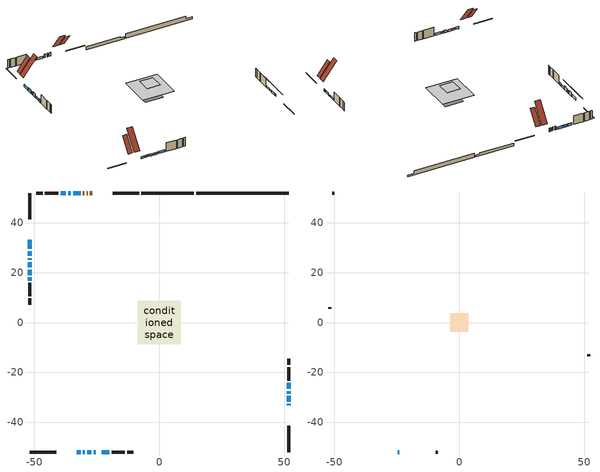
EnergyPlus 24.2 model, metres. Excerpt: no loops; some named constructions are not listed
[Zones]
conditioned space
 floor adiabatic (AdiabaticFloorConstruction): -8.7,-8.7 -8.7,8.7 8.7,8.7 8.7,-8.7 z3.66
 floor foundation (Slab1 construction): -4.96,-4.31 -4.96,4.31 4.96,4.31 4.96,-4.31 z-1.14
 floor foundation (Slab1 construction 1): -3.48,-3.48 -3.48,3.48 3.48,3.48 3.48,-3.48 z-1.14
 wall outside (RimJoist1 construction): -8.1,51.82 -18.63,51.82 / -51.82,-51.82 -41.3,-51.82 / -51.82,51.82 -51.82,41.3 / 51.82,-51.82 51.82,-41.3 z1.22:1.52
 wall outside (AdiabaticWallConstruction 1): -26.84,51.82 -27.72,51.82 / -28.65,51.82 -29.01,51.82 / -29.94,51.82 -30.52,51.82 z1.22:3.25
 wall outside (AdiabaticWallConstruction): -51.82,33.08 -51.82,29.43 / -51.82,18.02 -51.82,16.8 z1.22:2.74; -33.08,-51.82 -31.5,-51.82 / -30.57,-51.82 -29.73,-51.82 / 51.82,-33.08 51.82,-32.56 / 51.82,-31.63 51.82,-29.37 / -28.8,-51.82 -27.21,-51.82 / -26.29,-51.82 -25.45,-51.82 / -31.44,51.82 -34.49,51.82 / -23.08,-51.82 -19.99,-51.82 / -35.42,51.82 -36.44,51.82 / -37.37,51.82 -39.5,51.82 z1.22:2.44; -51.82,28.5 -51.82,26.67 z1.22:3.25; -51.82,25.74 -51.82,25.08 z1.22:2.9; -51.82,24.15 -51.82,22.01 z1.22:3.42; -51.82,21.09 -51.82,18.95 z1.22:2.55; 51.82,-28.44 51.82,-27.53 z1.22:1.98; 51.82,-26.6 51.82,-24.16 z1.22:2.14
 wall outside (Wall1 construction): -40.43,51.82 -45.73,51.82 / -19.07,-51.82 -13.77,-51.82 / -51.82,15.88 -51.82,10.58 / 51.82,-23.23 51.82,-17.93 z1.22:6.1
 wall outside (Wall2 construction): -46.66,51.82 -49.18,51.82 / -12.84,-51.82 -10.32,-51.82 / -51.82,9.65 -51.82,7.13 / 51.82,-17 51.82,-14.49 z1.22:6.1
 wall foundation (FoundationWall1 construction): 14.74,51.82,-1.14 14.74,51.82,1.22 48.12,51.82,1.22 48.12,51.82,-0.11 51.82,51.82,-0.11 51.82,51.82,-1.14
 wall foundation (FoundationWall2 construction): -7.17,51.82,-1.14 -7.17,51.82,0.54 11.71,51.82,0.54 11.71,51.82,-0.05 13.81,51.82,-0.05 13.81,51.82,-1.14
 window (WindowConstruction): -51.82,33.08 -51.82,29.43 z1.22:2.74
 window (WindowConstruction 5): -33.08,-51.82 -31.5,-51.82 z1.22:2.44
 window (WindowConstruction 6): -30.57,-51.82 -29.73,-51.82 z1.22:2.44
 window (WindowConstruction 7): 51.82,-33.08 51.82,-32.56 z1.22:2.44
 window (WindowConstruction 8): -51.82,28.5 -51.82,26.67 z1.22:3.25
 window (WindowConstruction 15): -51.82,25.74 -51.82,25.08 z1.22:2.9
 window (WindowConstruction 9): 51.82,-31.63 51.82,-29.37 z1.22:2.44
 window (WindowConstruction 10): -28.8,-51.82 -27.21,-51.82 z1.22:2.44
 window (WindowConstruction 11): -26.29,-51.82 -25.45,-51.82 z1.22:2.44
 window (WindowConstruction 12): -51.82,24.15 -51.82,22.02 z1.22:3.42
 window (WindowConstruction 13): -51.82,21.09 -51.82,18.95 z1.22:2.55
 window (WindowConstruction 14): -31.44,51.82 -34.49,51.82 z1.22:2.44
 window (WindowConstruction 16): -23.08,-51.82 -20,-51.82 z1.22:2.44
 window (WindowConstruction 17): -35.42,51.82 -36.44,51.82 z1.22:2.44
 window (WindowConstruction 1): -51.82,18.02 -51.82,16.8 z1.22:2.74
 window (WindowConstruction 2): 51.82,-28.44 51.82,-27.53 z1.22:1.98
 window (WindowConstruction 3): 51.82,-26.6 51.82,-24.16 z1.22:2.13
 window (WindowConstruction 4): -37.37,51.82 -39.5,51.82 z1.22:2.44
 door (Door): -26.84,51.82 -27.72,51.82 z1.22:3.25
 door (Door 1): -28.65,51.82 -29.01,51.82 z1.22:3.25
 door (Door 2): -29.94,51.82 -30.51,51.82 z1.22:3.25
 ceiling adiabatic (AdiabaticFloorConstruction): 8.7,-8.7 8.7,8.7 -8.7,8.7 -8.7,-8.7 z3.66
 roof outside (Roof2 construction): -25.91,51.82,6.1 -25.91,44.48,15.9 -22.85,44.48,15.9 -22.85,51.82,6.1; -34.01,-51.82,6.1 -34.01,-44.48,15.9 -37.07,-44.48,15.9 -37.07,-51.82,6.1; -51.82,34.01,6.1 -44.48,34.01,15.9 -44.48,37.07,15.9 -51.82,37.07,6.1; 51.82,-34.01,6.1 44.48,-34.01,15.9 44.48,-37.07,15.9 51.82,-37.07,6.1
attic - vented
 floor to conditioned space (Floor1 construction Reversed): -3.66,-3.66 -3.66,3.66 3.66,3.66 3.66,-3.66 z6.1
 wall outside (AdiabaticWallConstruction): -24.52,-51.82 -24.01,-51.82 z1.22:2.44
 wall outside (Wall3 construction): -50.1,51.82 -50.9,51.82 / -9.39,-51.82 -8.6,-51.82 / -51.82,6.2 -51.82,5.41 / 51.82,-13.56 51.82,-12.77 z1.22:6.1
 window (WindowConstruction 18): -24.52,-51.82 -24.01,-51.82 z1.22:2.44
 roof outside (Roof1 construction): -21.92,51.82,6.1 -21.92,46.15,13.66 -19.56,46.15,13.66 -19.56,51.82,6.1; -38,-51.82,6.1 -38,-46.15,13.66 -40.37,-46.15,13.66 -40.37,-51.82,6.1; -51.82,38,6.1 -46.15,38,13.66 -46.15,40.37,13.66 -51.82,40.37,6.1; 51.82,-38,6.1 46.15,-38,13.66 46.15,-40.37,13.66 51.82,-40.37,6.1
[Material] Roughness=Rough; Thermal Absorptance=0.9
Name | Thickness {m} | Conductivity {W/m-K} | Density {kg/m3} | Specific Heat {J/kg-K} | Solar Absorptance | Visible Absorptance
ceiling loosefill ins | 0.169333 | 0.0480833 | 16.02 | 1046.75 | 0.7 | 0.7
ceiling stud and cavity | 0.1397 | 0.160927 | 65.682 | 1177.47 | 0.7 | 0.7
gypsum board | 0.0127 | 0.160291 | 801 | 837.4 | 0.6 | 0.6
[Construction]
Floor1 construction: ceiling loosefill ins, ceiling stud and cavity, gypsum board
[EnergyManagementSystem:ProgramCallingManager]
unit_heater_supply_fan_1_disaggregate_program_calling_manager: EndOfSystemTimestepBeforeHVACReporting; unit_heater_supply_fan_1_disaggregate_program
unit_heater_supply_fan_disaggregate_program_calling_manager: EndOfSystemTimestepBeforeHVACReporting; unit_heater_supply_fan_disaggregate_program
unmet_hours_program_calling_manager: EndOfZoneTimestepBeforeZoneReporting; unmet_hours_program
water_heater_EC_adj_ProgramManager: EndOfSystemTimestepBeforeHVACReporting; water_heater_EC_adj
[EnergyManagementSystem:OutputVariable] Type of Data in Variable=Summed
Name | EMS Variable | Update Frequency | EMS Program or Subroutine | Units
unit heater supply fan 1 disaggregate htg primary | unit_heater_supply_fan_1_primary_htg | SystemTimestep | unit_heater_supply_fan_1_disaggregate_program | J
unit heater supply fan disaggregate htg primary | unit_heater_supply_fan_primary_htg | SystemTimestep | unit_heater_supply_fan_disaggregate_program | J
loads_htg_tot_peakload_outvar; loads_htg_tot_annual_outvar; Energy Management System Output Variable 1; Energy Management System Output Variable 45 | loads_htg_tot | ZoneTimestep | total_loads_program | J
loads_clg_tot_peakload_outvar; loads_clg_tot_annual_outvar; Energy Management System Output Variable 2; Energy Management System Output Variable 46 | loads_clg_tot | ZoneTimestep | total_loads_program | J
htg_unmet_hours_annual_outvar; Energy Management System Output Variable 3 | htg_unmet_hours | ZoneTimestep | unmet_hours_program | hr
clg_unmet_hours_annual_outvar; Energy Management System Output Variable 4 | clg_unmet_hours | ZoneTimestep | unmet_hours_program | hr
loads_htg_roofs_annual_outvar; Energy Management System Output Variable 5 | loads_htg_roofs | ZoneTimestep | component_loads_program | J
loads_htg_ceilings_annual_outvar; Energy Management System Output Variable 6 | loads_htg_ceilings | ZoneTimestep | component_loads_program | J
loads_htg_walls_annual_outvar; Energy Management System Output Variable 7 | loads_htg_walls | ZoneTimestep | component_loads_program | J
loads_htg_rim_joists_annual_outvar; Energy Management System Output Variable 8 | loads_htg_rim_joists | ZoneTimestep | component_loads_program | J
loads_htg_foundation_walls_annual_outvar; Energy Management System Output Variable 9 | loads_htg_foundation_walls | ZoneTimestep | component_loads_program | J
loads_htg_doors_annual_outvar; Energy Management System Output Variable 10 | loads_htg_doors | ZoneTimestep | component_loads_program | J
loads_htg_windows_conduction_annual_outvar; Energy Management System Output Variable 11 | loads_htg_windows_conduction | ZoneTimestep | component_loads_program | J
loads_htg_windows_solar_annual_outvar; Energy Management System Output Variable 12 | loads_htg_windows_solar | ZoneTimestep | component_loads_program | J
loads_htg_skylights_conduction_annual_outvar; Energy Management System Output Variable 13 | loads_htg_skylights_conduction | ZoneTimestep | component_loads_program | J
loads_htg_skylights_solar_annual_outvar; Energy Management System Output Variable 14 | loads_htg_skylights_solar | ZoneTimestep | component_loads_program | J
loads_htg_floors_annual_outvar; Energy Management System Output Variable 15 | loads_htg_floors | ZoneTimestep | component_loads_program | J
loads_htg_slabs_annual_outvar; Energy Management System Output Variable 16 | loads_htg_slabs | ZoneTimestep | component_loads_program | J
loads_htg_internal_mass_annual_outvar; Energy Management System Output Variable 17 | loads_htg_internal_mass | ZoneTimestep | component_loads_program | J
loads_htg_infil_annual_outvar; Energy Management System Output Variable 18 | loads_htg_infil | ZoneTimestep | component_loads_program | J
loads_htg_natvent_annual_outvar; Energy Management System Output Variable 19 | loads_htg_natvent | ZoneTimestep | component_loads_program | J
loads_htg_mechvent_annual_outvar; Energy Management System Output Variable 20 | loads_htg_mechvent | ZoneTimestep | component_loads_program | J
loads_htg_whf_annual_outvar; Energy Management System Output Variable 21 | loads_htg_whf | ZoneTimestep | component_loads_program | J
loads_htg_ducts_annual_outvar; Energy Management System Output Variable 22 | loads_htg_ducts | ZoneTimestep | component_loads_program | J
loads_htg_intgains_annual_outvar; Energy Management System Output Variable 23 | loads_htg_intgains | ZoneTimestep | component_loads_program | J
loads_htg_lighting_annual_outvar; Energy Management System Output Variable 24 | loads_htg_lighting | ZoneTimestep | component_loads_program | J
loads_clg_roofs_annual_outvar; Energy Management System Output Variable 25 | loads_clg_roofs | ZoneTimestep | component_loads_program | J
loads_clg_ceilings_annual_outvar; Energy Management System Output Variable 26 | loads_clg_ceilings | ZoneTimestep | component_loads_program | J
loads_clg_walls_annual_outvar; Energy Management System Output Variable 27 | loads_clg_walls | ZoneTimestep | component_loads_program | J
loads_clg_rim_joists_annual_outvar; Energy Management System Output Variable 28 | loads_clg_rim_joists | ZoneTimestep | component_loads_program | J
loads_clg_foundation_walls_annual_outvar; Energy Management System Output Variable 29 | loads_clg_foundation_walls | ZoneTimestep | component_loads_program | J
loads_clg_doors_annual_outvar; Energy Management System Output Variable 30 | loads_clg_doors | ZoneTimestep | component_loads_program | J
loads_clg_windows_conduction_annual_outvar; Energy Management System Output Variable 31 | loads_clg_windows_conduction | ZoneTimestep | component_loads_program | J
loads_clg_windows_solar_annual_outvar; Energy Management System Output Variable 32 | loads_clg_windows_solar | ZoneTimestep | component_loads_program | J
loads_clg_skylights_conduction_annual_outvar; Energy Management System Output Variable 33 | loads_clg_skylights_conduction | ZoneTimestep | component_loads_program | J
loads_clg_skylights_solar_annual_outvar; Energy Management System Output Variable 34 | loads_clg_skylights_solar | ZoneTimestep | component_loads_program | J
loads_clg_floors_annual_outvar; Energy Management System Output Variable 35 | loads_clg_floors | ZoneTimestep | component_loads_program | J
loads_clg_slabs_annual_outvar; Energy Management System Output Variable 36 | loads_clg_slabs | ZoneTimestep | component_loads_program | J
loads_clg_internal_mass_annual_outvar; Energy Management System Output Variable 37 | loads_clg_internal_mass | ZoneTimestep | component_loads_program | J
loads_clg_infil_annual_outvar; Energy Management System Output Variable 38 | loads_clg_infil | ZoneTimestep | component_loads_program | J
loads_clg_natvent_annual_outvar; Energy Management System Output Variable 39 | loads_clg_natvent | ZoneTimestep | component_loads_program | J
loads_clg_mechvent_annual_outvar; Energy Management System Output Variable 40 | loads_clg_mechvent | ZoneTimestep | component_loads_program | J
loads_clg_whf_annual_outvar; Energy Management System Output Variable 41 | loads_clg_whf | ZoneTimestep | component_loads_program | J
loads_clg_ducts_annual_outvar; Energy Management System Output Variable 42 | loads_clg_ducts | ZoneTimestep | component_loads_program | J
loads_clg_intgains_annual_outvar; Energy Management System Output Variable 43 | loads_clg_intgains | ZoneTimestep | component_loads_program | J
loads_clg_lighting_annual_outvar; Energy Management System Output Variable 44 | loads_clg_lighting | ZoneTimestep | component_loads_program | J
[Schedule:Day:Interval]
interior lighting schedule day: No, 01:00, 0.108182, 04:00, 0.0901515, 05:00, 0.0991667, 06:00, 0.162273, 07:00, 0.270455, 08:00, 0.342576, 10:00, 0.369621, 11:00, 0.351591, 12:00, 0.333561, 13:00, 0.324545, 14:00, 0.31553, 15:00, 0.333561, 16:00, 0.369621, 17:00, 0.450758, 18:00, 0.585985, 19:00, 0.775303, 20:00, 0.955606, 21:00, 0.991667, 22:00, 0.712197, 23:00, 0.360606, 24:00, 0.162273
interior lighting schedule day 1: No, 01:00, 0.100909, 04:00, 0.0840909, 05:00, 0.0925, 06:00, 0.151364, 07:00, 0.252273, 08:00, 0.319545, 10:00, 0.344773, 11:00, 0.327955, 12:00, 0.311136, 13:00, 0.302727, 14:00, 0.294318, 15:00, 0.311136, 16:00, 0.344773, 17:00, 0.420455, 18:00, 0.546591, 19:00, 0.723182, 20:00, 0.891364, 21:00, 0.925, 22:00, 0.664318, 23:00, 0.336364, 24:00, 0.151364
interior lighting schedule day 2: No, 01:00, 0.0927273, 04:00, 0.0772727, 05:00, 0.085, 06:00, 0.139091, 07:00, 0.231818, 08:00, 0.293636, 10:00, 0.316818, 11:00, 0.301364, 12:00, 0.285909, 13:00, 0.278182, 14:00, 0.270455, 15:00, 0.285909, 16:00, 0.316818, 17:00, 0.386364, 18:00, 0.502273, 19:00, 0.664545, 20:00, 0.819091, 21:00, 0.85, 22:00, 0.610455, 23:00, 0.309091, 24:00, 0.139091
interior lighting schedule day 3: No, 01:00, 0.0845455, 04:00, 0.0704545, 05:00, 0.0775, 06:00, 0.126818, 07:00, 0.211364, 08:00, 0.267727, 10:00, 0.288864, 11:00, 0.274773, 12:00, 0.260682, 13:00, 0.253636, 14:00, 0.246591, 15:00, 0.260682, 16:00, 0.288864, 17:00, 0.352273, 18:00, 0.457955, 19:00, 0.605909, 20:00, 0.746818, 21:00, 0.775, 22:00, 0.556591, 23:00, 0.281818, 24:00, 0.126818
interior lighting schedule day 4: No, 01:00, 0.0763636, 04:00, 0.0636364, 05:00, 0.07, 06:00, 0.114545, 07:00, 0.190909, 08:00, 0.241818, 10:00, 0.260909, 11:00, 0.248182, 12:00, 0.235455, 13:00, 0.229091, 14:00, 0.222727, 15:00, 0.235455, 16:00, 0.260909, 17:00, 0.318182, 18:00, 0.413636, 19:00, 0.547273, 20:00, 0.674545, 21:00, 0.7, 22:00, 0.502727, 23:00, 0.254545, 24:00, 0.114545
interior lighting schedule day 5: No, 01:00, 0.0727273, 04:00, 0.0606061, 05:00, 0.0666667, 06:00, 0.109091, 07:00, 0.181818, 08:00, 0.230303, 10:00, 0.248485, 11:00, 0.236364, 12:00, 0.224242, 13:00, 0.218182, 14:00, 0.212121, 15:00, 0.224242, 16:00, 0.248485, 17:00, 0.30303, 18:00, 0.393939, 19:00, 0.521212, 20:00, 0.642424, 21:00, 0.666667, 22:00, 0.478788, 23:00, 0.242424, 24:00, 0.109091
interior lighting schedule day 6: No, 01:00, 0.0745455, 04:00, 0.0621212, 05:00, 0.0683333, 06:00, 0.111818, 07:00, 0.186364, 08:00, 0.236061, 10:00, 0.254697, 11:00, 0.242273, 12:00, 0.229848, 13:00, 0.223636, 14:00, 0.217424, 15:00, 0.229848, 16:00, 0.254697, 17:00, 0.310606, 18:00, 0.403788, 19:00, 0.534242, 20:00, 0.658485, 21:00, 0.683333, 22:00, 0.490758, 23:00, 0.248485, 24:00, 0.111818
interior lighting schedule day 7: No, 01:00, 0.08, 04:00, 0.0666667, 05:00, 0.0733333, 06:00, 0.12, 07:00, 0.2, 08:00, 0.253333, 10:00, 0.273333, 11:00, 0.26, 12:00, 0.246667, 13:00, 0.24, 14:00, 0.233333, 15:00, 0.246667, 16:00, 0.273333, 17:00, 0.333333, 18:00, 0.433333, 19:00, 0.573333, 20:00, 0.706667, 21:00, 0.733333, 22:00, 0.526667, 23:00, 0.266667, 24:00, 0.12
interior lighting schedule day 8: No, 01:00, 0.0890909, 04:00, 0.0742424, 05:00, 0.0816667, 06:00, 0.133636, 07:00, 0.222727, 08:00, 0.282121, 10:00, 0.304394, 11:00, 0.289545, 12:00, 0.274697, 13:00, 0.267273, 14:00, 0.259848, 15:00, 0.274697, 16:00, 0.304394, 17:00, 0.371212, 18:00, 0.482576, 19:00, 0.638485, 20:00, 0.78697, 21:00, 0.816667, 22:00, 0.586515, 23:00, 0.29697, 24:00, 0.133636
interior lighting schedule day 9: No, 01:00, 0.0972727, 04:00, 0.0810606, 05:00, 0.0891667, 06:00, 0.145909, 07:00, 0.243182, 08:00, 0.30803, 10:00, 0.332348, 11:00, 0.316136, 12:00, 0.299924, 13:00, 0.291818, 14:00, 0.283712, 15:00, 0.299924, 16:00, 0.332348, 17:00, 0.405303, 18:00, 0.526894, 19:00, 0.697121, 20:00, 0.859242, 21:00, 0.891667, 22:00, 0.640379, 23:00, 0.324242, 24:00, 0.145909
interior lighting schedule day 10: No, 01:00, 0.105455, 04:00, 0.0878788, 05:00, 0.0966667, 06:00, 0.158182, 07:00, 0.263636, 08:00, 0.333939, 10:00, 0.360303, 11:00, 0.342727, 12:00, 0.325152, 13:00, 0.316364, 14:00, 0.307576, 15:00, 0.325152, 16:00, 0.360303, 17:00, 0.439394, 18:00, 0.571212, 19:00, 0.755758, 20:00, 0.931515, 21:00, 0.966667, 22:00, 0.694242, 23:00, 0.351515, 24:00, 0.158182
interior lighting schedule day 11: No, 01:00, 0.109091, 04:00, 0.0909091, 05:00, 0.1, 06:00, 0.163636, 07:00, 0.272727, 08:00, 0.345455, 10:00, 0.372727, 11:00, 0.354545, 12:00, 0.336364, 13:00, 0.327273, 14:00, 0.318182, 15:00, 0.336364, 16:00, 0.372727, 17:00, 0.454545, 18:00, 0.590909, 19:00, 0.781818, 20:00, 0.963636, 21:00, 1, 22:00, 0.718182, 23:00, 0.363636, 24:00, 0.163636
interior lighting schedule default day; occupants schedule default day; clothes dryer schedule default day; cooking range schedule default day; misc plug loads schedule default day; general water use schedule default day; heating setpoint default day; cooling setpoint default day; clothes dryer exhaust 0 schedule default day; cooling season schedule day; cooling season schedule day 2; cooling season schedule default day; exterior lighting schedule default day; natural vent schedule default day: No, 24:00, 0
occupants schedule day: No, 05:00, 0.426829, 06:00, 0.719512, 07:00, 1, 08:00, 0.670732, 09:00, 0.329268, 14:00, 0.170732, 15:00, 0.231707, 16:00, 0.329268, 17:00, 0.5, 18:00, 0.670732, 19:00, 0.829268, 21:00, 1, 22:00, 0.853659, 23:00, 0.646341, 24:00, 0.426829
clothes dryer schedule day; clothes dryer exhaust 0 schedule day: No, 01:00, 0.123457, 02:00, 0.0740741, 03:00, 0.0493827, 04:00, 0.0246914, 05:00, 0.0493827, 06:00, 0.0740741, 07:00, 0.197531, 08:00, 0.395062, 09:00, 0.592593, 10:00, 0.839506, 11:00, 0.962963, 12:00, 1, 13:00, 0.91358, 14:00, 0.82716, 15:00, 0.716049, 16:00, 0.753086, 17:00, 0.679012, 18:00, 0.666667, 20:00, 0.62963, 21:00, 0.641975, 22:00, 0.666667, 23:00, 0.54321, 24:00, 0.296296
cooking range schedule day: No, 05:00, 0.0597015, 06:00, 0.11194, 07:00, 0.171642, 08:00, 0.291045, 11:00, 0.343284, 12:00, 0.402985, 13:00, 0.462687, 14:00, 0.343284, 15:00, 0.291045, 16:00, 0.402985, 17:00, 0.567164, 18:00, 1, 19:00, 0.850746, 20:00, 0.432836, 21:00, 0.291045, 22:00, 0.231343, 23:00, 0.171642, 24:00, 0.11194
misc plug loads schedule day: No, 06:00, 0.705882, 07:00, 0.745098, 08:00, 0.803922, 15:00, 0.823529, 16:00, 0.862745, 17:00, 0.921569, 18:00, 0.980392, 19:00, 1, 20:00, 0.980392, 21:00, 0.941176, 22:00, 0.862745, 23:00, 0.784314, 24:00, 0.72549
general water use schedule day: No, 01:00, 0.315068, 03:00, 0.287671, 04:00, 0.342466, 05:00, 0.369863, 06:00, 0.520548, 07:00, 0.60274, 08:00, 0.534247, 10:00, 0.506849, 11:00, 0.465753, 14:00, 0.479452, 15:00, 0.534247, 16:00, 0.589041, 17:00, 0.69863, 18:00, 0.876712, 19:00, 0.890411, 20:00, 0.986301, 21:00, 1, 22:00, 0.863014, 23:00, 0.616438, 24:00, 0.465753
heating setpoint day: No, 24:00, 21
cooling setpoint day: No, 24:00, 25
cooling season schedule day 1: No, 24:00, 1
exterior lighting schedule day: No, 01:00, 0.566667, 03:00, 0.524167, 05:00, 0.495833, 06:00, 0.5525, 07:00, 0.623333, 08:00, 0.580833, 09:00, 0.439167, 10:00, 0.354167, 12:00, 0.34, 13:00, 0.354167, 14:00, 0.396667, 15:00, 0.425, 16:00, 0.495833, 17:00, 0.623333, 18:00, 0.793333, 19:00, 0.906667, 20:00, 0.963333, 21:00, 0.991667, 22:00, 0.920833, 23:00, 0.793333, 24:00, 0.665833
exterior lighting schedule day 1: No, 01:00, 0.528571, 03:00, 0.488929, 05:00, 0.4625, 06:00, 0.515357, 07:00, 0.581429, 08:00, 0.541786, 09:00, 0.409643, 10:00, 0.330357, 12:00, 0.317143, 13:00, 0.330357, 14:00, 0.37, 15:00, 0.396429, 16:00, 0.4625, 17:00, 0.581429, 18:00, 0.74, 19:00, 0.845714, 20:00, 0.898571, 21:00, 0.925, 22:00, 0.858929, 23:00, 0.74, 24:00, 0.621071
exterior lighting schedule day 10: No, 01:00, 0.552381, 03:00, 0.510952, 05:00, 0.483333, 06:00, 0.538571, 07:00, 0.607619, 08:00, 0.56619, 09:00, 0.428095, 10:00, 0.345238, 12:00, 0.331429, 13:00, 0.345238, 14:00, 0.386667, 15:00, 0.414286, 16:00, 0.483333, 17:00, 0.607619, 18:00, 0.773333, 19:00, 0.88381, 20:00, 0.939048, 21:00, 0.966667, 22:00, 0.897619, 23:00, 0.773333, 24:00, 0.649048
exterior lighting schedule day 11: No, 01:00, 0.571429, 03:00, 0.528571, 05:00, 0.5, 06:00, 0.557143, 07:00, 0.628571, 08:00, 0.585714, 09:00, 0.442857, 10:00, 0.357143, 12:00, 0.342857, 13:00, 0.357143, 14:00, 0.4, 15:00, 0.428571, 16:00, 0.5, 17:00, 0.628571, 18:00, 0.8, 19:00, 0.914286, 20:00, 0.971429, 21:00, 1, 22:00, 0.928571, 23:00, 0.8, 24:00, 0.671429
exterior lighting schedule day 2: No, 01:00, 0.485714, 03:00, 0.449286, 05:00, 0.425, 06:00, 0.473571, 07:00, 0.534286, 08:00, 0.497857, 09:00, 0.376429, 10:00, 0.303571, 12:00, 0.291429, 13:00, 0.303571, 14:00, 0.34, 15:00, 0.364286, 16:00, 0.425, 17:00, 0.534286, 18:00, 0.68, 19:00, 0.777143, 20:00, 0.825714, 21:00, 0.85, 22:00, 0.789286, 23:00, 0.68, 24:00, 0.570714
exterior lighting schedule day 3: No, 01:00, 0.442857, 03:00, 0.409643, 05:00, 0.3875, 06:00, 0.431786, 07:00, 0.487143, 08:00, 0.453929, 09:00, 0.343214, 10:00, 0.276786, 12:00, 0.265714, 13:00, 0.276786, 14:00, 0.31, 15:00, 0.332143, 16:00, 0.3875, 17:00, 0.487143, 18:00, 0.62, 19:00, 0.708571, 20:00, 0.752857, 21:00, 0.775, 22:00, 0.719643, 23:00, 0.62, 24:00, 0.520357
exterior lighting schedule day 4: No, 01:00, 0.4, 03:00, 0.37, 05:00, 0.35, 06:00, 0.39, 07:00, 0.44, 08:00, 0.41, 09:00, 0.31, 10:00, 0.25, 12:00, 0.24, 13:00, 0.25, 14:00, 0.28, 15:00, 0.3, 16:00, 0.35, 17:00, 0.44, 18:00, 0.56, 19:00, 0.64, 20:00, 0.68, 21:00, 0.7, 22:00, 0.65, 23:00, 0.56, 24:00, 0.47
exterior lighting schedule day 5: No, 01:00, 0.380952, 03:00, 0.352381, 05:00, 0.333333, 06:00, 0.371429, 07:00, 0.419048, 08:00, 0.390476, 09:00, 0.295238, 10:00, 0.238095, 12:00, 0.228571, 13:00, 0.238095, 14:00, 0.266667, 15:00, 0.285714, 16:00, 0.333333, 17:00, 0.419048, 18:00, 0.533333, 19:00, 0.609524, 20:00, 0.647619, 21:00, 0.666667, 22:00, 0.619048, 23:00, 0.533333, 24:00, 0.447619
exterior lighting schedule day 6: No, 01:00, 0.390476, 03:00, 0.36119, 05:00, 0.341667, 06:00, 0.380714, 07:00, 0.429524, 08:00, 0.400238, 09:00, 0.302619, 10:00, 0.244048, 12:00, 0.234286, 13:00, 0.244048, 14:00, 0.273333, 15:00, 0.292857, 16:00, 0.341667, 17:00, 0.429524, 18:00, 0.546667, 19:00, 0.624762, 20:00, 0.66381, 21:00, 0.683333, 22:00, 0.634524, 23:00, 0.546667, 24:00, 0.45881
exterior lighting schedule day 7: No, 01:00, 0.419048, 03:00, 0.387619, 05:00, 0.366667, 06:00, 0.408571, 07:00, 0.460952, 08:00, 0.429524, 09:00, 0.324762, 10:00, 0.261905, 12:00, 0.251429, 13:00, 0.261905, 14:00, 0.293333, 15:00, 0.314286, 16:00, 0.366667, 17:00, 0.460952, 18:00, 0.586667, 19:00, 0.670476, 20:00, 0.712381, 21:00, 0.733333, 22:00, 0.680952, 23:00, 0.586667, 24:00, 0.492381
exterior lighting schedule day 8: No, 01:00, 0.466667, 03:00, 0.431667, 05:00, 0.408333, 06:00, 0.455, 07:00, 0.513333, 08:00, 0.478333, 09:00, 0.361667, 10:00, 0.291667, 12:00, 0.28, 13:00, 0.291667, 14:00, 0.326667, 15:00, 0.35, 16:00, 0.408333, 17:00, 0.513333, 18:00, 0.653333, 19:00, 0.746667, 20:00, 0.793333, 21:00, 0.816667, 22:00, 0.758333, 23:00, 0.653333, 24:00, 0.548333
exterior lighting schedule day 9: No, 01:00, 0.509524, 03:00, 0.47131, 05:00, 0.445833, 06:00, 0.496786, 07:00, 0.560476, 08:00, 0.522262, 09:00, 0.394881, 10:00, 0.318452, 12:00, 0.305714, 13:00, 0.318452, 14:00, 0.356667, 15:00, 0.382143, 16:00, 0.445833, 17:00, 0.560476, 18:00, 0.713333, 19:00, 0.815238, 20:00, 0.86619, 21:00, 0.891667, 22:00, 0.827976, 23:00, 0.713333, 24:00, 0.59869
[Schedule:Week:Daily]
heating setpoint Week Rule - Jan1-Dec31: heating setpoint day, heating setpoint day, heating setpoint day, heating setpoint day, heating setpoint day, heating setpoint day, heating setpoint day, heating setpoint default day, heating setpoint default day, heating setpoint default day, heating setpoint default day, heating setpoint default day
cooling setpoint Week Rule - Jan1-Dec31: cooling setpoint day, cooling setpoint day, cooling setpoint day, cooling setpoint day, cooling setpoint day, cooling setpoint day, cooling setpoint day, cooling setpoint default day, cooling setpoint default day, cooling setpoint default day, cooling setpoint default day, cooling setpoint default day
clothes dryer exhaust 0 schedule Week Rule - Jan1-Dec31: clothes dryer exhaust 0 schedule day, clothes dryer exhaust 0 schedule day, clothes dryer exhaust 0 schedule day, clothes dryer exhaust 0 schedule day, clothes dryer exhaust 0 schedule day, clothes dryer exhaust 0 schedule day, clothes dryer exhaust 0 schedule day, clothes dryer exhaust 0 schedule default day, clothes dryer exhaust 0 schedule default day, clothes dryer exhaust 0 schedule default day, clothes dryer exhaust 0 schedule default day, clothes dryer exhaust 0 schedule default day
cooling season schedule Week Rule - Jan1-May26: cooling season schedule day, cooling season schedule day, cooling season schedule day, cooling season schedule day, cooling season schedule day, cooling season schedule day, cooling season schedule day, cooling season schedule default day, cooling season schedule default day, cooling season schedule default day, cooling season schedule default day, cooling season schedule default day
cooling season schedule Week Rule - May27-Jun2: cooling season schedule day, cooling season schedule day, cooling season schedule day, cooling season schedule day, cooling season schedule day, cooling season schedule day 1, cooling season schedule day 1, cooling season schedule default day, cooling season schedule default day, cooling season schedule default day, cooling season schedule default day, cooling season schedule default day
cooling season schedule Week Rule - Jun3-Sep29: cooling season schedule day 1, cooling season schedule day 1, cooling season schedule day 1, cooling season schedule day 1, cooling season schedule day 1, cooling season schedule day 1, cooling season schedule day 1, cooling season schedule default day, cooling season schedule default day, cooling season schedule default day, cooling season schedule default day, cooling season schedule default day
cooling season schedule Week Rule - Sep30-Oct6: cooling season schedule day 1, cooling season schedule day 2, cooling season schedule day 2, cooling season schedule day 2, cooling season schedule day 2, cooling season schedule day 2, cooling season schedule day 2, cooling season schedule default day, cooling season schedule default day, cooling season schedule default day, cooling season schedule default day, cooling season schedule default day
cooling season schedule Week Rule - Oct7-Dec31: cooling season schedule day 2, cooling season schedule day 2, cooling season schedule day 2, cooling season schedule day 2, cooling season schedule day 2, cooling season schedule day 2, cooling season schedule day 2, cooling season schedule default day, cooling season schedule default day, cooling season schedule default day, cooling season schedule default day, cooling season schedule default day
exterior lighting schedule Week Rule - May27-Jun2: exterior lighting schedule day 4, exterior lighting schedule day 4, exterior lighting schedule day 4, exterior lighting schedule day 4, exterior lighting schedule day 4, exterior lighting schedule day 5, exterior lighting schedule day 5, exterior lighting schedule default day, exterior lighting schedule default day, exterior lighting schedule default day, exterior lighting schedule default day, exterior lighting schedule default day
exterior lighting schedule Week Rule - Jun3-Jun30: exterior lighting schedule day 5, exterior lighting schedule day 5, exterior lighting schedule day 5, exterior lighting schedule day 5, exterior lighting schedule day 5, exterior lighting schedule day 5, exterior lighting schedule day 5, exterior lighting schedule default day, exterior lighting schedule default day, exterior lighting schedule default day, exterior lighting schedule default day, exterior lighting schedule default day
exterior lighting schedule Week Rule - Jul1-Jul28: exterior lighting schedule day 6, exterior lighting schedule day 6, exterior lighting schedule day 6, exterior lighting schedule day 6, exterior lighting schedule day 6, exterior lighting schedule day 6, exterior lighting schedule day 6, exterior lighting schedule default day, exterior lighting schedule default day, exterior lighting schedule default day, exterior lighting schedule default day, exterior lighting schedule default day
exterior lighting schedule Week Rule - Jul29-Aug4: exterior lighting schedule day 6, exterior lighting schedule day 6, exterior lighting schedule day 6, exterior lighting schedule day 7, exterior lighting schedule day 7, exterior lighting schedule day 7, exterior lighting schedule day 7, exterior lighting schedule default day, exterior lighting schedule default day, exterior lighting schedule default day, exterior lighting schedule default day, exterior lighting schedule default day
exterior lighting schedule Week Rule - Aug5-Aug25: exterior lighting schedule day 7, exterior lighting schedule day 7, exterior lighting schedule day 7, exterior lighting schedule day 7, exterior lighting schedule day 7, exterior lighting schedule day 7, exterior lighting schedule day 7, exterior lighting schedule default day, exterior lighting schedule default day, exterior lighting schedule default day, exterior lighting schedule default day, exterior lighting schedule default day
exterior lighting schedule Week Rule - Aug26-Sep1: exterior lighting schedule day 7, exterior lighting schedule day 7, exterior lighting schedule day 7, exterior lighting schedule day 7, exterior lighting schedule day 7, exterior lighting schedule day 7, exterior lighting schedule day 8, exterior lighting schedule default day, exterior lighting schedule default day, exterior lighting schedule default day, exterior lighting schedule default day, exterior lighting schedule default day
exterior lighting schedule Week Rule - Sep2-Sep29: exterior lighting schedule day 8, exterior lighting schedule day 8, exterior lighting schedule day 8, exterior lighting schedule day 8, exterior lighting schedule day 8, exterior lighting schedule day 8, exterior lighting schedule day 8, exterior lighting schedule default day, exterior lighting schedule default day, exterior lighting schedule default day, exterior lighting schedule default day, exterior lighting schedule default day
exterior lighting schedule Week Rule - Sep30-Oct6: exterior lighting schedule day 8, exterior lighting schedule day 9, exterior lighting schedule day 9, exterior lighting schedule day 9, exterior lighting schedule day 9, exterior lighting schedule day 9, exterior lighting schedule day 9, exterior lighting schedule default day, exterior lighting schedule default day, exterior lighting schedule default day, exterior lighting schedule default day, exterior lighting schedule default day
exterior lighting schedule Week Rule - Oct7-Oct27: exterior lighting schedule day 9, exterior lighting schedule day 9, exterior lighting schedule day 9, exterior lighting schedule day 9, exterior lighting schedule day 9, exterior lighting schedule day 9, exterior lighting schedule day 9, exterior lighting schedule default day, exterior lighting schedule default day, exterior lighting schedule default day, exterior lighting schedule default day, exterior lighting schedule default day
exterior lighting schedule Week Rule - Oct28-Nov3: exterior lighting schedule day 9, exterior lighting schedule day 9, exterior lighting schedule day 9, exterior lighting schedule day 9, exterior lighting schedule day 10, exterior lighting schedule day 10, exterior lighting schedule day 10, exterior lighting schedule default day, exterior lighting schedule default day, exterior lighting schedule default day, exterior lighting schedule default day, exterior lighting schedule default day
exterior lighting schedule Week Rule - Nov4-Nov24: exterior lighting schedule day 10, exterior lighting schedule day 10, exterior lighting schedule day 10, exterior lighting schedule day 10, exterior lighting schedule day 10, exterior lighting schedule day 10, exterior lighting schedule day 10, exterior lighting schedule default day, exterior lighting schedule default day, exterior lighting schedule default day, exterior lighting schedule default day, exterior lighting schedule default day
exterior lighting schedule Week Rule - Nov25-Dec1: exterior lighting schedule day 10, exterior lighting schedule day 10, exterior lighting schedule day 10, exterior lighting schedule day 10, exterior lighting schedule day 10, exterior lighting schedule day 10, exterior lighting schedule day 11, exterior lighting schedule default day, exterior lighting schedule default day, exterior lighting schedule default day, exterior lighting schedule default day, exterior lighting schedule default day
exterior lighting schedule Week Rule - Dec2-Dec31: exterior lighting schedule day 11, exterior lighting schedule day 11, exterior lighting schedule day 11, exterior lighting schedule day 11, exterior lighting schedule day 11, exterior lighting schedule day 11, exterior lighting schedule day 11, exterior lighting schedule default day, exterior lighting schedule default day, exterior lighting schedule default day, exterior lighting schedule default day, exterior lighting schedule default day
natural vent schedule Week Rule - Jan1-Dec31: natural vent schedule default day, natural vent schedule default day, natural vent schedule default day, natural vent schedule default day, natural vent schedule default day, natural vent schedule default day, natural vent schedule default day, natural vent schedule default day, natural vent schedule default day, natural vent schedule default day, natural vent schedule default day, natural vent schedule default day
[Schedule:Year]
heating setpoint: heating setpoint Week Rule - Jan1-Dec31, 1, 1, 12, 31
cooling setpoint: cooling setpoint Week Rule - Jan1-Dec31, 1, 1, 12, 31
clothes dryer exhaust 0 schedule: clothes dryer exhaust 0 schedule Week Rule - Jan1-Dec31, 1, 1, 12, 31
cooling season schedule: cooling season schedule Week Rule - Jan1-May26, 1, 1, 5, 26, cooling season schedule Week Rule - May27-Jun2, 5, 27, 6, 2, cooling season schedule Week Rule - Jun3-Sep29, 6, 3, 9, 29, cooling season schedule Week Rule - Sep30-Oct6, 9, 30, 10, 6, cooling season schedule Week Rule - Oct7-Dec31, 10, 7, 12, 31
natural vent schedule: natural vent schedule Week Rule - Jan1-Dec31, 1, 1, 12, 31
